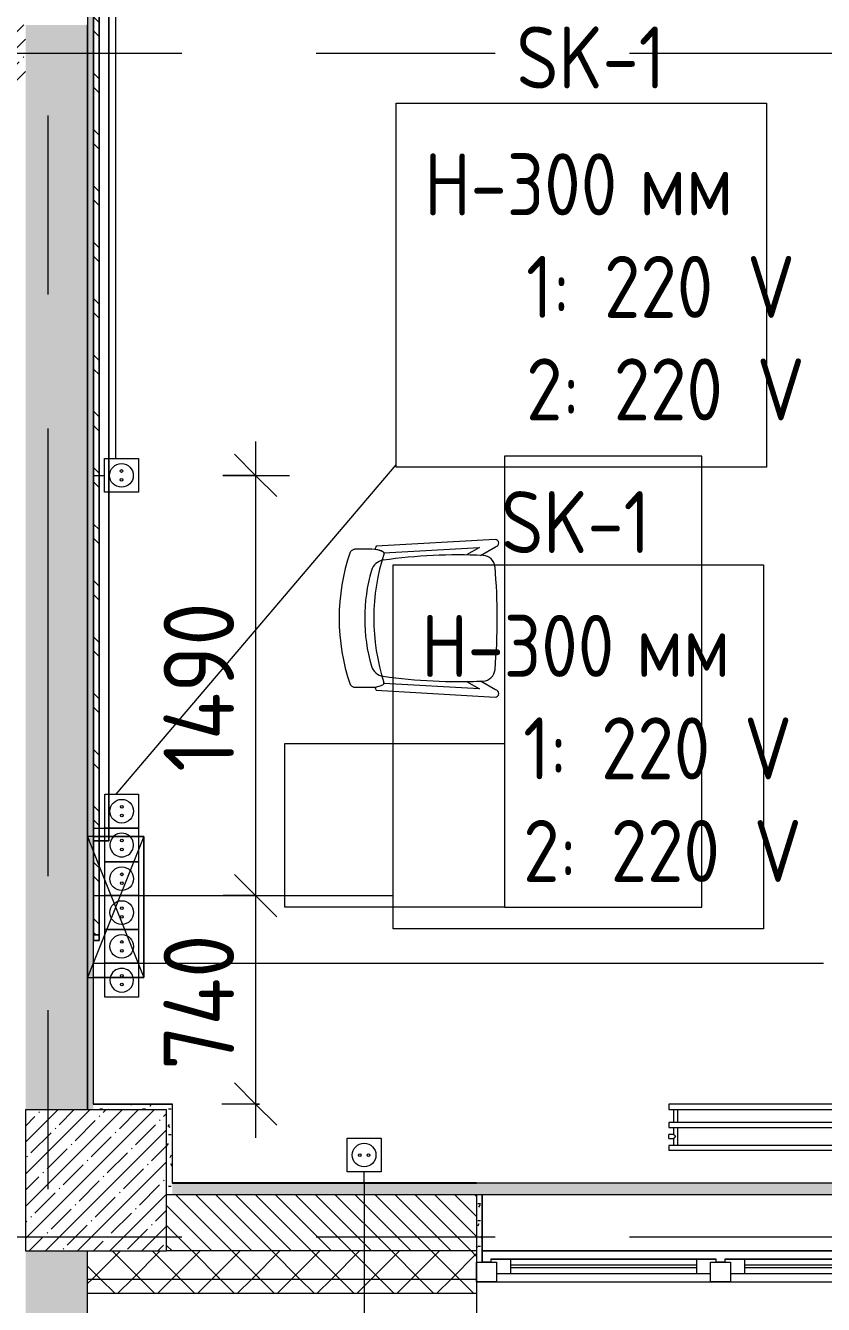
# Model space of a CAD drawing. Header units: millimetres. Extents: x 35111 to 235598, y -8553 to 29000.
# Drawn here: x 75480 to 78310, y 3360 to 7898 of the extents above; entities that cross this region are included whole.
import ezdxf

# ---------------------------------------------------------------- set-up
doc = ezdxf.new("R2010")
doc.units = ezdxf.units.MM
doc.linetypes.add('Осевая', pattern=[3175, 635, -476.25, 1587.5, -476.25])
for name, color, linetype, lineweight in [('A-ANNO-DIMS', 7, 'Continuous', 9), ('A-ANNO-DIMS-100', 7, 'Continuous', 9), ('A-DETL', 7, 'Continuous', 9), ('A-DETL-GENF', 7, 'Continuous', 9), ('A-GLAZ', 7, 'Continuous', 9), ('A-GLAZ-1', 7, 'Continuous', 13), ('A-WALL', 7, 'Continuous', 9), ('E-ELEC-FIXT-IDEN', 7, 'Continuous', 9), ('I-FURN', 7, 'Continuous', 9), ('I-WALL', 7, 'Continuous', 9), ('M-EQPM', 7, 'Continuous', 9), ('S-COLS', 7, 'Continuous', 9), ('Оси-2', 7, 'Осевая', 9), ('Электрические приборы', 7, 'Continuous', 9)]:
    doc.layers.add(name, color=color, linetype=linetype, lineweight=lineweight)
for name, color, linetype, lineweight, true_color in [('A-WALL-1', 7, 'Continuous', 9, 0x3c3c3c), ('A-WALL-FNSH-1', 7, 'Continuous', 9, 0x3c3c3c), ('I-FURN-1', 7, 'Continuous', 9, 0xf0f0f0), ('Оси розеток', 7, 'Continuous', 9, 0xff1e23)]:
    doc.layers.add(name, color=color, linetype=linetype, lineweight=lineweight, true_color=true_color)
doc.styles.add('GOST Common_1', font='GOST_Common.ttf', dxfattribs={"width": 0.9, "height": 220})
doc.styles.add('ISOCPEUR', font='isocpeur.ttf', dxfattribs={"width": 0.9, "height": 250})
doc.dimstyles.new('ISO-2_5_0_9К_БОЛЬШОЙ', dxfattribs={"dimscale": 304.8, "dimtxt": 248.995294, "dimasz": 0.492126, "dimexe": 0.393701, "dimexo": 0.984252, "dimgap": 0, "dimtad": 1, "dimdec": 0, "dimrnd": 10, "dimzin": 0, "dimdsep": 46, "dimtxsty": 'ISOCPEUR', "dimblk1": 'OBLIQUE', "dimblk2": 'OBLIQUE', "dimsah": 1, "dimcen": 0.09, "dimdle": 0.393701, "dimazin": 0, "dimtfac": 1, "dimtdec": 4, "dimtix": 1, "dimtmove": 0, "dimatfit": 3, "dimfxl": 1, "dimtvp": 1, "dimtolj": 1, "dimtzin": 0, "dimarcsym": 2})
pattern_1 = [(45, (0, 0), (-70.71068, 70.71068), []), (135, (0, 0), (-70.71068, -70.71068), [])]
pattern_2 = [(45, (0, 0), (-57.02463, 57.02463), []), (45, (57.025, 0), (-57.02463, 57.02463), [100.806, -20.161, 3.353, -16.808])]
pattern_3 = [(0, (0, 0), (121.92, 30.48), [10.058, -81.382, 10.058, -81.382, -487.68]), (0, (0, 0), (121.92, 30.48), [-182.88, 10.058, -172.822, 10.058, -81.382, -213.36]), (0, (0, 0), (121.92, 30.48), [-457.2, 10.058, -50.902, 10.058, -142.342]), (120, (45.72, 15.24), (-87.356454, 90.345817), [10.058, -81.382, 10.058, -81.382, -487.68]), (120, (45.72, 15.24), (-87.356454, 90.345817), [-182.88, 10.058, -172.822, 10.058, -81.382, -213.36]), (120, (45.72, 15.24), (-87.356454, 90.345817), [-457.2, 10.058, -50.902, 10.058, -142.342]), (240, (60.96, 76.2), (-34.563546, -120.825817), [10.058, -81.382, 10.058, -81.382, -487.68]), (240, (60.96, 76.2), (-34.563546, -120.825817), [-182.88, 10.058, -172.822, 10.058, -81.382, -213.36]), (240, (60.96, 76.2), (-34.563546, -120.825817), [-457.2, 10.058, -50.902, 10.058, -142.342])]

# ---------------------------------------------------------------- blocks, each defined once
blk = doc.blocks.new('BSC_Колонна _Прямоугольная - 500х500-V11-План размещения напольных электротехнических лючков и розеток 3 этажа в осях 12-23')
at = {"layer": 'S-COLS'}
h = blk.add_hatch(dxfattribs=at)
h.set_pattern_fill('FP_12', color=256, style=0, pattern_type=2)
h.set_pattern_definition([(45, (-75730, -3800), (-57.02463, 57.02463), []), (45, (-75672.975, -3800), (-57.02463, 57.02463), [100.806, -20.161, 3.353, -16.808])])
h.paths.add_polyline_path([(-250, -250), (250, -250), (250, 250), (-250, 250), (-250, 246.3)])
for p, q in [((250, 250), (-250, 250)), ((-250, 250), (-250, -250)), ((250, -250), (250, 250)), ((-250, -250), (250, -250))]:
    blk.add_line(p, q, dxfattribs=at)
blk = doc.blocks.new('120_Окно_СКБ_2Ст - 120_Окно_СКБ_2Ст 3000х2500 _мал_створка слева_-22809161-План размещения напольных электротехнических лючков и розеток 3 этажа в осях 12-23')
at = {"layer": 'A-GLAZ'}
for p, q in [((1500, -5), (-1500, -5)), ((-1480, -75), (-1450, -75)), ((-1380, -55), (550, -55)), ((550, -65), (-1380, -65)), ((620, -75), (650, -75)), ((720, -55), (1380, -55)), ((1380, -65), (720, -65)), ((1450, -75), (1480, -75))]:
    blk.add_line(p, q, dxfattribs=at)
at = {"layer": 'A-GLAZ-1'}
for p, q in [((-1500, -75), (-1500, -5)), ((-1500, -5), (-1430, -5)), ((-1430, -5), (-1430, -75)), ((600, -35), (-1430, -35)), ((-1430, -35), (-1430, -75)), ((-1380, -85), (-1380, -35)), ((550, -85), (550, -35)), ((600, -75), (600, -5)), ((600, -5), (670, -5)), ((600, -75), (600, -35)), ((670, -5), (670, -75)), ((1430, -35), (670, -35)), ((670, -35), (670, -75)), ((720, -85), (720, -35)), ((1380, -85), (1380, -35)), ((1430, -75), (1430, -5)), ((1430, -5), (1500, -5)), ((1430, -75), (1430, -35)), ((1500, -5), (1500, -75)), ((-1430, -75), (-1500, -75)), ((-1430, -75), (-1450, -75)), ((-1450, -75), (-1450, -85)), ((-1450, -85), (620, -85)), ((620, -85), (-1450, -85)), ((670, -75), (600, -75)), ((620, -75), (600, -75)), ((620, -85), (620, -75)), ((670, -75), (650, -75)), ((650, -75), (650, -85)), ((650, -85), (1450, -85)), ((1450, -85), (650, -85)), ((1500, -75), (1430, -75)), ((1450, -75), (1430, -75)), ((1450, -85), (1450, -75))]:
    blk.add_line(p, q, dxfattribs=at)
blk = doc.blocks.new('Chair_1 noor 78578 - 1_4-25422005-План размещения напольных электротехнических лючков и розеток 3 этажа в осях 12-23')
at = {"layer": 'I-FURN-1'}
for p, q in [((-130.5, 405.7), (-130.5, 344.8)), ((359.1, 344.8), (359.1, 405.7)), ((-141.2, 329.7), (-165.1, -92)), ((393.7, -92), (369.8, 329.7)), ((-136.5, -37.1), (-117.3, 302)), ((345.9, 302), (365.1, -37.1)), ((-110.2, 8.6), (-136.5, -37.1)), ((365.1, -37.1), (338.8, 8.6)), ((-139.7, -93.5), (-108.8, -39.9)), ((337.4, -39.9), (368.3, -93.5))]:
    blk.add_line(p, q, dxfattribs=at)
for centre, radius, start, end in [((114.3, -271.9), 732.8, 71.3174, 108.6833), ((114.3, -239.2), 609.6, 73.8265, 106.1735), ((114.3, -279.3), 660.4, 111.7, 112.7563), ((-37.4, 344.8), 93.1, 180, 204.9864), ((-37.4, 344.8), 93.1, 186.4785, 204.9864), ((114.3, -408), 746, 71.9445, 107.8276), ((-41.4, 297.5), 50.8, 106.1735, 171.9659), ((270, 297.5), 50.8, 8.0341, 73.8265), ((266, 344.8), 93.1, 334.477, 360), ((266, 344.8), 93.1, 335.0136, 353.5215), ((114.3, -279.3), 660.4, 67.2437, 68.3), ((-116, 308.2), 6.35, 204.9864, 258.4091), ((-116, 308.2), 6.35, 204.9864, 287.8276), ((1798.9, 37.7), 1909.3, 171.9659, 182.6261), ((-1570.3, 37.7), 1909.3, 357.3739, 8.0341), ((344.3, 307.4), 6.35, 281.4186, 334.477), ((344.6, 308.2), 6.35, 281.5909, 335.0136), ((1798.9, 37.7), 1909.3, 180.8761, 182.3307), ((-1570.3, 37.7), 1909.3, 357.6693, 359.1239), ((-64, -47.7), 44.5, 182.6261, 265.0912), ((292.6, -47.7), 44.4, 275.9396, 357.3739), ((-152.4, -92.7), 12.7, 176.75, 356.75), ((114.8, 2033.8), 2133.6, 265.0912, 274.9044), ((381, -92.7), 12.7, 183.25, 3.25)]:
    blk.add_arc(centre, radius, start, end, dxfattribs=at)
for points in [[(-120.4, 422.3), (-122, 420.8), (-124.7, 417.8), (-127.8, 413.5), (-129.8, 409.4), (-130.4, 406.9), (-130.5, 405.7)], [(359.1, 405.7), (359, 406.9), (358.4, 409.4), (356.4, 413.5), (353.3, 417.8), (350.6, 420.8), (349, 422.3)]]:
    blk.add_open_spline(points, degree=3, dxfattribs=at)
blk = doc.blocks.new('Стол базовый прямоугольный - 1_3-25460678-План размещения напольных электротехнических лючков и розеток 3 этажа в осях 12-23')
at = {"layer": 'I-FURN-1'}
for p, q in [((800, 350), (-800, 350)), ((-800, 350), (-800, -350)), ((800, -350), (800, 350)), ((-800, -350), (800, -350))]:
    blk.add_line(p, q, dxfattribs=at)
blk = doc.blocks.new('Шкаф параметрический - 1_5а-V107-План размещения напольных электротехнических лючков и розеток 3 этажа в осях 12-23')
at = {"layer": 'I-FURN-1'}
for p, q in [((0, 200), (500, 0)), ((500, 200), (0, 200)), ((0, 200), (0, 41.8)), ((0, 75.7), (0, 200)), ((0, 200), (500, 200)), ((104.5, 41.8), (500, 200)), ((500, 0), (500, 200)), ((500, 200), (500, 20.7)), ((0, 41.8), (0, 75.7)), ((0, 41.8), (0, 21.8)), ((0, 21.8), (0, 41.8)), ((0, 0), (54.5, 21.8)), ((0, 21.8), (0, 0)), ((0, 0), (500, 0)), ((54.5, 21.8), (104.5, 41.8))]:
    blk.add_line(p, q, dxfattribs=at)
blk = doc.blocks.new('Блок Розеток и Выключателей - Блок Розеток и Выключателей_SK1-V152-План размещения напольных электротехнических лючков и розеток 3 этажа в осях 12-23')
at = {"layer": 'A-DETL-GENF'}
for p, q in [((-120, -40), (-50.4, -40)), ((-120, -160), (-120, -40)), ((-50.4, -40), (0, -40)), ((0, -40), (120, -40)), ((0, -160), (0, -40)), ((0, -40), (0, -160)), ((120, -40), (120, -160)), ((-50.4, -160), (-120, -160)), ((0, -160), (-50.4, -160)), ((120, -160), (0, -160))]:
    blk.add_line(p, q, dxfattribs=at)
for centre, radius in [((60, -100), 42), ((-75.6, -100), 4.8), ((-44.4, -100), 4.8), ((44.4, -100), 4.8), ((75.6, -100), 4.8)]:
    blk.add_circle(centre, radius, dxfattribs=at)
for start, end in [(76.7178, 180), (283.2822, 76.7178), (180, 283.2822)]:
    blk.add_arc((-60, -100), 42, start, end, dxfattribs=at)
at = {"layer": 'Оси розеток'}
blk.add_line((0, 0), (0, -40), dxfattribs=at)
blk = doc.blocks.new('Блок Розеток и Выключателей - Блок Розеток и Выключателей_SK1-V153-План размещения напольных электротехнических лючков и розеток 3 этажа в осях 12-23')
at = {"layer": 'A-DETL-GENF'}
for p, q in [((-120, -40), (0, -40)), ((-120, -160), (-120, -40)), ((0, -40), (120, -40)), ((0, -160), (0, -40)), ((0, -40), (0, -160)), ((120, -40), (120, -160)), ((0, -160), (-120, -160)), ((120, -160), (0, -160))]:
    blk.add_line(p, q, dxfattribs=at)
for centre, radius in [((-60, -100), 42), ((60, -100), 42), ((-75.6, -100), 4.8), ((-44.4, -100), 4.8), ((44.4, -100), 4.8), ((75.6, -100), 4.8)]:
    blk.add_circle(centre, radius, dxfattribs=at)
at = {"layer": 'Оси розеток'}
for p, q in [((0, -0.1), (0, -20.1)), ((0, -20.1), (0, -40))]:
    blk.add_line(p, q, dxfattribs=at)
blk = doc.blocks.new('Блок Розеток и Выключателей - Блок Розеток и Выключателей_SK1-V154-План размещения напольных электротехнических лючков и розеток 3 этажа в осях 12-23')
at = {"layer": 'A-DETL-GENF'}
for p, q in [((-120, -40), (-30.1, -40)), ((-120, -160), (-120, -40)), ((-30.1, -40), (0, -40)), ((0, -40), (120, -40)), ((0, -160), (0, -40)), ((0, -40), (0, -160)), ((120, -40), (120, -160)), ((-30.1, -160), (-120, -160)), ((0, -160), (-30.1, -160)), ((120, -160), (0, -160))]:
    blk.add_line(p, q, dxfattribs=at)
for centre, radius in [((60, -100), 42), ((-75.6, -100), 4.8), ((-44.4, -100), 4.8), ((44.4, -100), 4.8), ((75.6, -100), 4.8)]:
    blk.add_circle(centre, radius, dxfattribs=at)
for start, end in [(43.0387, 180), (316.9613, 43.0387), (180, 316.9613)]:
    blk.add_arc((-60, -100), 42, start, end, dxfattribs=at)
at = {"layer": 'Оси розеток'}
for p, q in [((0, -0.1), (0, -20.1)), ((0, -20.1), (0, -40))]:
    blk.add_line(p, q, dxfattribs=at)
blk = doc.blocks.new('Блок Розеток и Выключателей - Блок Розеток и Выключателей_SK1-V145-План размещения напольных электротехнических лючков и розеток 3 этажа в осях 12-23')
at = {"layer": 'A-DETL-GENF'}
for p, q in [((-60, -40), (60, -40)), ((-60, -160), (-60, -40)), ((60, -40), (60, -160)), ((60, -160), (-60, -160))]:
    blk.add_line(p, q, dxfattribs=at)
for centre, radius in [((0, -100), 42), ((-15.6, -100), 4.8), ((15.6, -100), 4.8)]:
    blk.add_circle(centre, radius, dxfattribs=at)
at = {"layer": 'Оси розеток'}
blk.add_line((0, 0), (0, -40), dxfattribs=at)
blk = doc.blocks.new('radiator_prado_classic_z_tip_30_po exemplyaru - Classic Z Тип 30-500-30677899-План размещения напольных электротехнических лючков и розеток 3 этажа в осях 12-23')
at = {"layer": 'M-EQPM'}
for p, q in [((0, 228), (0, 210)), ((1600, 228), (0, 228)), ((1600, 210), (1600, 228)), ((0, 210), (1600, 210)), ((17.5, 210), (17.5, 164)), ((32.5, 164), (32.5, 210)), ((1567.5, 210), (1567.5, 164)), ((1582.5, 164), (1582.5, 210)), ((1600, 164), (0, 164)), ((0, 164), (0, 146)), ((0, 146), (1600, 146)), ((17.5, 146), (17.5, 121.5)), ((32.5, 82), (32.5, 146)), ((1567.5, 146), (1567.5, 82)), ((1582.5, 121.5), (1582.5, 146)), ((1600, 146), (1600, 164)), ((17.5, 121.5), (0, 121.5)), ((17.5, 121.5), (0, 121.5)), ((0, 121.5), (0, 121.2)), ((0, 106.5), (0, 121.5)), ((0, 121.2), (0, 121.2)), ((0, 106.8), (0, 106.5)), ((0, 106.8), (0, 106.8)), ((0, 106.5), (17.5, 106.5)), ((0, 106.5), (17.5, 106.5)), ((17.5, 106.5), (17.5, 82)), ((1600, 121.5), (1582.5, 121.5)), ((1600, 121.5), (1582.5, 121.5)), ((1582.5, 82), (1582.5, 106.5)), ((1582.5, 106.5), (1600, 106.5)), ((1582.5, 106.5), (1600, 106.5)), ((1600, 121.5), (1600, 106.5)), ((1600, 121.2), (1600, 121.5)), ((1600, 121.5), (1600, 121.2)), ((1600, 121.2), (1600, 121.5)), ((1600, 106.5), (1600, 106.8)), ((1600, 106.8), (1600, 106.5)), ((1600, 106.5), (1600, 106.8)), ((1600, 82), (0, 82)), ((0, 82), (0, 64)), ((1600, 64), (0, 64)), ((1600, 64), (1600, 82))]:
    blk.add_line(p, q, dxfattribs=at)
for points, knots in [([(25, 114), (24.5, 114.5), (23.6, 115.4), (22.4, 116.6), (21.6, 117.4), (21.1, 117.9), (20.8, 118.2), (20.5, 118.5), (20.2, 118.8), (19.8, 119.1), (19.6, 119.4), (19.3, 119.7), (19, 120), (18.7, 120.3), (18.5, 120.5), (18.3, 120.7), (18.1, 120.9), (17.9, 121.1), (17.8, 121.2), (17.7, 121.3), (17.5, 121.5), (17.5, 121.5), (17.5, 121.5)], [0, 0, 0, 0, 0.142857, 0.285714, 0.357143, 0.392857, 0.428571, 0.464286, 0.5, 0.535714, 0.571429, 0.607143, 0.642857, 0.678571, 0.714286, 0.75, 0.785714, 0.821429, 0.857143, 0.892857, 0.928571, 1, 1, 1, 1]), ([(17.5, 106.5), (17.5, 106.5), (17.5, 106.5), (17.7, 106.7), (17.8, 106.8), (17.9, 106.9), (18.1, 107.1), (18.3, 107.3), (18.5, 107.5), (18.7, 107.7), (19, 108), (19.3, 108.3), (19.6, 108.6), (19.8, 108.9), (20.3, 109.3), (20.7, 109.7), (21.1, 110.1), (21.6, 110.6), (22.4, 111.4), (23.6, 112.6), (24.5, 113.5), (25, 114)], [0, 0, 0, 0, 0.071429, 0.107143, 0.142857, 0.178571, 0.214286, 0.25, 0.285714, 0.321429, 0.357143, 0.392857, 0.428571, 0.464286, 0.5, 0.571429, 0.607143, 0.642857, 0.714286, 0.857143, 1, 1, 1, 1]), ([(1575, 114), (1575.5, 114.5), (1576.4, 115.4), (1577.6, 116.6), (1578.4, 117.4), (1578.9, 117.9), (1579.2, 118.2), (1579.5, 118.5), (1579.8, 118.8), (1580.1, 119.2), (1580.4, 119.4), (1580.7, 119.7), (1581, 120), (1581.3, 120.3), (1581.5, 120.5), (1581.7, 120.7), (1581.9, 120.9), (1582.1, 121.1), (1582.2, 121.2), (1582.3, 121.3), (1582.5, 121.5), (1582.5, 121.5), (1582.5, 121.5)], [0, 0, 0, 0, 0.142857, 0.285714, 0.357143, 0.392857, 0.428571, 0.464286, 0.5, 0.535714, 0.571429, 0.607143, 0.642857, 0.678571, 0.714286, 0.75, 0.785714, 0.821429, 0.857143, 0.892857, 0.928571, 1, 1, 1, 1]), ([(1582.5, 106.5), (1582.5, 106.5), (1582.5, 106.5), (1582.3, 106.7), (1582.2, 106.8), (1582.1, 106.9), (1581.9, 107.1), (1581.7, 107.3), (1581.5, 107.5), (1581.3, 107.7), (1581, 108), (1580.7, 108.3), (1580.4, 108.6), (1580.1, 108.8), (1579.7, 109.3), (1579.3, 109.7), (1578.9, 110.1), (1578.4, 110.6), (1577.6, 111.4), (1576.4, 112.6), (1575.5, 113.5), (1575, 114)], [0, 0, 0, 0, 0.071429, 0.107143, 0.142857, 0.178571, 0.214286, 0.25, 0.285714, 0.321429, 0.357143, 0.392857, 0.428571, 0.464286, 0.5, 0.571429, 0.607143, 0.642857, 0.714286, 0.857143, 1, 1, 1, 1])]:
    blk.add_open_spline(points, degree=3, knots=knots, dxfattribs=at)
blk = doc.blocks.new('Зеркало обычное - Доска-V157-План размещения напольных электротехнических лючков и розеток 3 этажа в осях 12-23')
at = {"layer": 'I-FURN'}
h = blk.add_hatch(dxfattribs=at)
h.set_pattern_fill('FP_74', color=256, style=0, pattern_type=2)
h.set_pattern_definition([(45, (50, 50), (-199.9995, 0), [141.421, -141.421]), (45, (100, 50), (-199.9995, 0), [70.711, -212.132]), (45, (50, 100), (-199.9995, 0), [70.711, -212.132])])
h.paths.add_polyline_path([(-2005, 40), (2005, 40), (2005, 60), (-2005, 60)])
at = {"layer": 'I-FURN-1'}
for p, q in [((2025, 60), (-2025, 60)), ((-2025, 60), (-2025, 40)), ((-2025, 40), (-2025, 60)), ((-2025, 60), (-2005, 60)), ((2005, 60), (-2005, 60)), ((-2005, 60), (-2005, 40)), ((-2005, 40), (-2005, 60)), ((-2005, 60), (-1656.2, 60)), ((-2005, 60), (-1656.2, 60)), ((2005, 60), (-2005, 60)), ((-2005, 60), (-1656.2, 60)), ((-2005, 40), (-2005, 60)), ((-2005, 40), (-2005, 60)), ((-1656.2, 60), (2005, 60)), ((-1656.2, 60), (2005, 60)), ((-1656.2, 60), (2005, 60)), ((2005, 40), (2005, 60)), ((2005, 60), (2005, 40)), ((2005, 60), (2025, 60)), ((2005, 60), (2005, 40)), ((2005, 40), (2005, 60)), ((2025, 40), (2025, 60)), ((2025, 60), (2025, 40)), ((-2025, 40), (2025, 40)), ((-2005, 40), (-2025, 40)), ((-2005, 40), (2005, 40)), ((-1656.2, 40), (-2005, 40)), ((-1656.2, 40), (-2005, 40)), ((-2005, 40), (2005, 40)), ((-1656.2, 40), (-2005, 40)), ((2005, 40), (-1656.2, 40)), ((2005, 40), (-1656.2, 40)), ((2005, 40), (-1656.2, 40)), ((2025, 40), (2005, 40))]:
    blk.add_line(p, q, dxfattribs=at)
blk = doc.blocks.new('DIMBLOCK12-План размещения напольных электротехнических лючков и розеток 3 этажа в осях 12-23')
at = {"layer": 'A-ANNO-DIMS-100'}
for p, q in [((76296.1, 6421.5), (76296.1, 4810.4)), ((76180, 6301.5), (76416.1, 6301.5)), ((76296.1, 6301.5), (76180, 6301.5)), ((76181, 4810.4), (76416.1, 4810.4)), ((76296.1, 4810.4), (76181, 4810.4))]:
    blk.add_line(p, q, dxfattribs=at)
at = {"layer": 'A-ANNO-DIMS-100', "lineweight": 20}
for p, q in [((76296.1, 6301.5), (76221.1, 6376.5)), ((76296.1, 6301.5), (76371.1, 6226.5)), ((76296.1, 4810.4), (76221.1, 4885.4)), ((76296.1, 4810.4), (76371.1, 4735.4))]:
    blk.add_line(p, q, dxfattribs=at)
at = {"layer": 'A-ANNO-DIMS-100', "color": 0, "insert": (75969.5, 5249.5), "char_height": 250, "width": 735.494, "attachment_point": 1, "rotation": 90, "line_spacing_factor": 1.149209, "style": 'ISOCPEUR'}
blk.add_mtext('1490', dxfattribs=at)
blk = doc.blocks.new('_Oblique')
at = {"color": 0, "linetype": 'ByBlock', "lineweight": -2}
blk.add_line((-0.5, -0.5), (0.5, 0.5), dxfattribs=at)
blk = doc.blocks.new('DIMBLOCK13-План размещения напольных электротехнических лючков и розеток 3 этажа в осях 12-23')
at = {"layer": 'A-ANNO-DIMS-100', "lineweight": 20}
for p, q in [((76296.1, 4810.4), (76221.1, 4885.4)), ((76296.1, 4810.4), (76371.1, 4735.4)), ((76296.1, 4071), (76221.1, 4146)), ((76296.1, 4071), (76371.1, 3996))]:
    blk.add_line(p, q, dxfattribs=at)
at = {"layer": 'A-ANNO-DIMS-100'}
for p, q in [((76181, 4810.4), (76416.1, 4810.4)), ((76296.1, 4810.4), (76181, 4810.4)), ((76296.1, 4810.4), (76296.1, 3951)), ((76309.5, 4071), (76176.1, 4071)), ((76296.1, 4071), (76309.5, 4071))]:
    blk.add_line(p, q, dxfattribs=at)
at = {"layer": 'A-ANNO-DIMS-100', "color": 0, "insert": (75969.5, 4191.7), "char_height": 250, "width": 597.589, "attachment_point": 1, "rotation": 90, "line_spacing_factor": 1.149209, "style": 'ISOCPEUR'}
blk.add_mtext('740', dxfattribs=at)

msp = doc.modelspace()

# ---------------------------------------------------------------- hatches: boundary and pattern name
at = {"layer": 'A-WALL'}
h = msp.add_hatch(dxfattribs=at)
h.set_pattern_fill('FP_19', color=256, style=0, pattern_type=2)
h.set_pattern_definition([(135, (0, 0), (-35.35534, -35.35534), [])])
h.paths.add_polyline_path([(83200, 3550), (83200, 3750), (82300, 3750), (82300, 3550), (82642.4, 3550)])
h.paths.add_polyline_path([(84100, 3550), (84200, 3550), (84200, 3750), (84100, 3750)])
h.paths.add_polyline_path([(80350, 3550), (80350, 3750), (80080, 3750), (80080, 3550)])
h.paths.add_polyline_path([(80850, 3550), (81400, 3550), (81400, 3750), (80850, 3750)])
h.paths.add_polyline_path([(77080, 3550), (77080, 3750), (75980, 3750), (75980, 3550), (76090.9, 3550)])
h = msp.add_hatch(dxfattribs=at)
h.set_pattern_fill('FP_20', color=256, style=0, pattern_type=2)
h.set_pattern_definition(pattern_1)
h.paths.add_polyline_path([(84500.7, 3450), (84500.7, 3550), (84100, 3550), (84100, 3450), (84200, 3450)])
h.paths.add_polyline_path([(83200, 3450), (83200, 3550), (82300, 3550), (82300, 3450), (82642.4, 3450)])
h.paths.add_polyline_path([(81186.5, 3450), (81400, 3450), (81400, 3550), (80080, 3550), (80080, 3450), (80458.6, 3450)])
h.paths.add_polyline_path([(77080, 3450), (77080, 3550), (75700, 3550), (75700, 3450), (76090.9, 3450)])
h = msp.add_hatch(dxfattribs=at)
h.set_pattern_fill('FP_20', color=256, style=0, pattern_type=2)
h.set_pattern_definition(pattern_1)
h.paths.add_polyline_path([(84500.7, 3400), (84500.7, 3450), (84100, 3450), (84100, 3400)])
h.paths.add_polyline_path([(83200, 3400), (83200, 3450), (82300, 3450), (82300, 3400), (82642.4, 3400)])
h.paths.add_polyline_path([(81186.5, 3400), (81400, 3400), (81400, 3450), (80080, 3450), (80080, 3400), (80458.6, 3400)])
h.paths.add_polyline_path([(77080, 3400), (77080, 3450), (75700, 3450), (75700, 3400), (76090.9, 3400)])
at = {"layer": 'I-WALL'}
h = msp.add_hatch(dxfattribs=at)
h.set_pattern_fill('FP_71', color=256, style=0, pattern_type=2)
h.set_pattern_definition(pattern_3)
h.paths.add_polyline_path([(75720, 4050), (75720, 10900), (75700, 10900), (75700, 4050)])
h = msp.add_hatch(dxfattribs=at)
h.set_pattern_fill('FP_17', color=256, style=0, pattern_type=2)
h.set_pattern_definition(pattern_2)
h.paths.add_polyline_path([(75480, 7680), (75480, 7900), (73705, 7900), (73705, 7680), (74635.1, 7680)])
h.paths.add_polyline_path([(72080, 7680), (72305, 7680), (72305, 7900), (71860, 7900), (71860, 7680)])
h = msp.add_hatch(dxfattribs=at)
h.set_pattern_fill('FP_17', color=256, style=0, pattern_type=2)
h.set_pattern_definition(pattern_2)
h.paths.add_polyline_path([(75700, 120), (75700, 350), (75480, 350), (75480, 120)])
h.paths.add_polyline_path([(75480, 1150), (75700, 1150), (75700, 3550), (75480, 3550), (75480, 1454.2)])
h.paths.add_polyline_path([(75480, 4050), (75700, 4050), (75700, 7900), (75480, 7900), (75480, 4910.4)])
h = msp.add_hatch(dxfattribs=at)
h.set_pattern_fill('FP_71', color=256, style=0, pattern_type=2)
h.set_pattern_definition(pattern_3)
h.paths.add_polyline_path([(76000, 4050), (76000, 4070), (75720, 4070), (75720, 4050), (75980, 4050)])
h = msp.add_hatch(dxfattribs=at)
h.set_pattern_fill('FP_71', color=256, style=0, pattern_type=2)
h.set_pattern_definition(pattern_3)
h.paths.add_polyline_path([(75980, 3750), (76000, 3750), (76000, 4050), (75980, 4050), (75980, 4046.3)])
h = msp.add_hatch(dxfattribs=at)
h.set_pattern_fill('FP_71', color=256, style=0, pattern_type=2)
h.set_pattern_definition(pattern_3)
h.paths.add_polyline_path([(80350, 3750), (80350, 3790), (76000, 3790), (76000, 3750), (79730.6, 3750)])
h = msp.add_hatch(dxfattribs=at)
h.set_pattern_fill('FP_71', color=256, style=0, pattern_type=2)
h.set_pattern_definition(pattern_3)
h.paths.add_polyline_path([(77100, 3510), (77100, 3750), (77080, 3750), (77080, 3510)])

# ---------------------------------------------------------------- linework, layer by layer
at = {"layer": 'A-DETL'}
for p, q in [((76399.2, 5350), (77179.2, 5350)), ((76399.2, 4770), (76399.2, 5350)), ((77179.2, 4770), (76399.2, 4770))]:
    msp.add_line(p, q, dxfattribs=at)
at = {"layer": 'A-WALL'}
for p, q in [((75720, 10880), (75720, 4070)), ((75720, 4070), (76000, 4070)), ((76000, 4050), (76000, 3790)), ((76000, 3790), (77080, 3790)), ((77080, 3550), (75980, 3550)), ((77100, 3550), (80060, 3550)), ((75700, 3450), (77080, 3450)), ((75700, 3400), (77080, 3400))]:
    msp.add_line(p, q, dxfattribs=at)
at = {"layer": 'A-WALL-1'}
for p, q in [((75700, 10900), (75700, 4050)), ((75700, 4050), (75700, 7900)), ((80080, 3790), (77080, 3790)), ((75980, 3750), (80350, 3750)), ((77080, 3750), (77080, 3320)), ((77100, 3510), (77100, 3750)), ((75700, 3320), (75700, 3550)), ((77080, 3510), (77100, 3510))]:
    msp.add_line(p, q, dxfattribs=at)
at = {"layer": 'A-WALL-FNSH-1'}
for p, q in [((75721, 4071), (75721, 9179)), ((76001, 4071), (75721, 4071)), ((76000, 4070), (76000, 4050)), ((76001, 3791), (76001, 4071)), ((77080, 3791), (76001, 3791)), ((77080, 3790), (77080, 3791)), ((77101, 3510), (77101, 3750)), ((77100, 3510), (77101, 3510))]:
    msp.add_line(p, q, dxfattribs=at)
at = {"layer": 'E-ELEC-FIXT-IDEN'}
for p, q in [((75800, 6361.5), (75800, 8461.7)), ((76794.9, 6339), (76794.9, 6976.4)), ((75801, 5170.1), (76794.9, 6339)), ((76784.4, 4810.4), (76784.4, 5338.7)), ((75881, 4810.4), (76784.4, 4810.4)), ((75881, 4570.4), (78310.1, 4570.9)), ((76680.8, 3790), (76680.8, 2817.8))]:
    msp.add_line(p, q, dxfattribs=at)
at = {"layer": 'E-ELEC-FIXT-IDEN', "flags": 128}
for points in [[(76794.9, 7621.9), (78108.2, 7621.9), (78108.2, 6330.9), (76794.9, 6330.9)], [(76784.4, 5984.2), (78097.7, 5984.2), (78097.7, 4693.2), (76784.4, 4693.2)]]:
    msp.add_lwpolyline(points, close=True, dxfattribs=at)
at = {"layer": 'I-FURN-1'}
for p, q in [((75775, 5020), (75775, 9055)), ((75775, 9055), (75775, 5020)), ((75721.1, 5005), (75741.1, 5005)), ((75741.1, 5005), (75721.1, 5005)), ((75741.1, 5005), (75775, 5005)), ((75775, 5005), (75741.1, 5005)), ((75775, 5005), (75775, 5020)), ((75775, 5020), (75775, 5005))]:
    msp.add_line(p, q, dxfattribs=at)
at = {"layer": 'I-WALL'}
for p, q in [((77080, 3791), (80080, 3791)), ((80060, 3550), (77100, 3550))]:
    msp.add_line(p, q, dxfattribs=at)
at = {"layer": 'Оси-2'}
for p, q in [((75560, 593.7), (75560, 25030)), ((38410.7, 7800), (82250, 7800)), ((38410.7, 3600), (82250, 3600))]:
    msp.add_line(p, q, dxfattribs=at)

# ---------------------------------------------------------------- block references
at = {"layer": 'A-GLAZ', "rotation": 180}
msp.add_blockref('120_Окно_СКБ_2Ст - 120_Окно_СКБ_2Ст 3000х2500 _мал_створка слева_-22809161-План размещения напольных электротехнических лючков и розеток 3 этажа в осях 12-23', (78580, 3435), dxfattribs=at)
at = {"layer": 'I-FURN-1'}
for name, p, rotation in [('Зеркало обычное - Доска-V157-План размещения напольных электротехнических лючков и розеток 3 этажа в осях 12-23', (75781.1, 6676.2), 90.00000000000017), ('Стол базовый прямоугольный - 1_3-25460678-План размещения напольных электротехнических лючков и розеток 3 этажа в осях 12-23', (77529.2, 5570), 270.0000000000001), ('Chair_1 noor 78578 - 1_4-25422005-План размещения напольных электротехнических лючков и розеток 3 этажа в осях 12-23', (77053.2, 5680.3), 90), ('Шкаф параметрический - 1_5а-V107-План размещения напольных электротехнических лючков и розеток 3 этажа в осях 12-23', (75699.3, 5020), 269.9999999999998)]:
    msp.add_blockref(name, p, dxfattribs=dict(at, rotation=rotation))
at = {"layer": 'M-EQPM'}
msp.add_blockref('radiator_prado_classic_z_tip_30_po exemplyaru - Classic Z Тип 30-500-30677899-План размещения напольных электротехнических лючков и розеток 3 этажа в осях 12-23', (77761.2, 3842), dxfattribs=at)
at = {"layer": 'S-COLS'}
msp.add_blockref('BSC_Колонна _Прямоугольная - 500х500-V11-План размещения напольных электротехнических лючков и розеток 3 этажа в осях 12-23', (75730, 3800), dxfattribs=at)
at = {"layer": 'Электрические приборы'}
for name, p, rotation in [('Блок Розеток и Выключателей - Блок Розеток и Выключателей_SK1-V145-План размещения напольных электротехнических лючков и розеток 3 этажа в осях 12-23', (75720, 6301.5), 89.9999999999999), ('Блок Розеток и Выключателей - Блок Розеток и Выключателей_SK1-V154-План размещения напольных электротехнических лючков и розеток 3 этажа в осях 12-23', (75721, 5050.1), 89.9999999999999), ('Блок Розеток и Выключателей - Блок Розеток и Выключателей_SK1-V153-План размещения напольных электротехнических лючков и розеток 3 этажа в осях 12-23', (75721, 4810.4), 89.9999999999999), ('Блок Розеток и Выключателей - Блок Розеток и Выключателей_SK1-V152-План размещения напольных электротехнических лючков и розеток 3 этажа в осях 12-23', (75721, 4570.4), 89.9999999999999), ('Блок Розеток и Выключателей - Блок Розеток и Выключателей_SK1-V145-План размещения напольных электротехнических лючков и розеток 3 этажа в осях 12-23', (76680.8, 3790), 180)]:
    msp.add_blockref(name, p, dxfattribs=dict(at, rotation=rotation))

# ---------------------------------------------------------------- texts
at = {"layer": 'E-ELEC-FIXT-IDEN', "char_height": 220, "attachment_point": 1, "style": 'GOST Common_1'}
for s, insert, width in [('SK-1', (77221, 7894.3), 656.582), ('H-300 ', (76894.9, 7444.2), 923.544), ('мм', (77656.9, 7444.2), 375.19), ('   1: 220 V', (76894.9, 7080.4), 1291.519), ('   2: 220 V', (76894.9, 6716.6), 1342.025), ('SK-1', (77167.4, 6245.7), 656.582), ('H-300 ', (76884.4, 5806.6), 923.544), ('мм', (77646.4, 5806.6), 375.19), ('   1: 220 V', (76884.4, 5442.8), 1291.519), ('   2: 220 V', (76884.4, 5079), 1342.025)]:
    msp.add_mtext(s, dxfattribs=dict(at, insert=insert, width=width))

# ---------------------------------------------------------------- dimensions: what is measured, and where the dimension line sits
at = {"layer": 'A-ANNO-DIMS'}
for base, p1, p2, override, picture, middle in [((76296.1, 4810.4), (75880, 6301.5), (75881, 4810.4), {"dimpost": '<>', "dimfxl": 1491.083736}, 'DIMBLOCK12-План размещения напольных электротехнических лючков и розеток 3 этажа в осях 12-23', (76171.1, 5556)), ((76296.1, 4071), (75881, 4810.4), (76009.5, 4071), {"dimpost": '<>', "dimfxl": 750.502525}, 'DIMBLOCK13-План размещения напольных электротехнических лючков и розеток 3 этажа в осях 12-23', (76171.1, 4440.7))]:
    dim = msp.add_linear_dim(base=base, p1=p1, p2=p2, angle=90, dimstyle='ISO-2_5_0_9К_БОЛЬШОЙ', override=override, dxfattribs=at)
    dim.commit()
    dim.dimension.update_dxf_attribs({"geometry": picture, "text_midpoint": middle})

doc.saveas('drawing.dxf')
